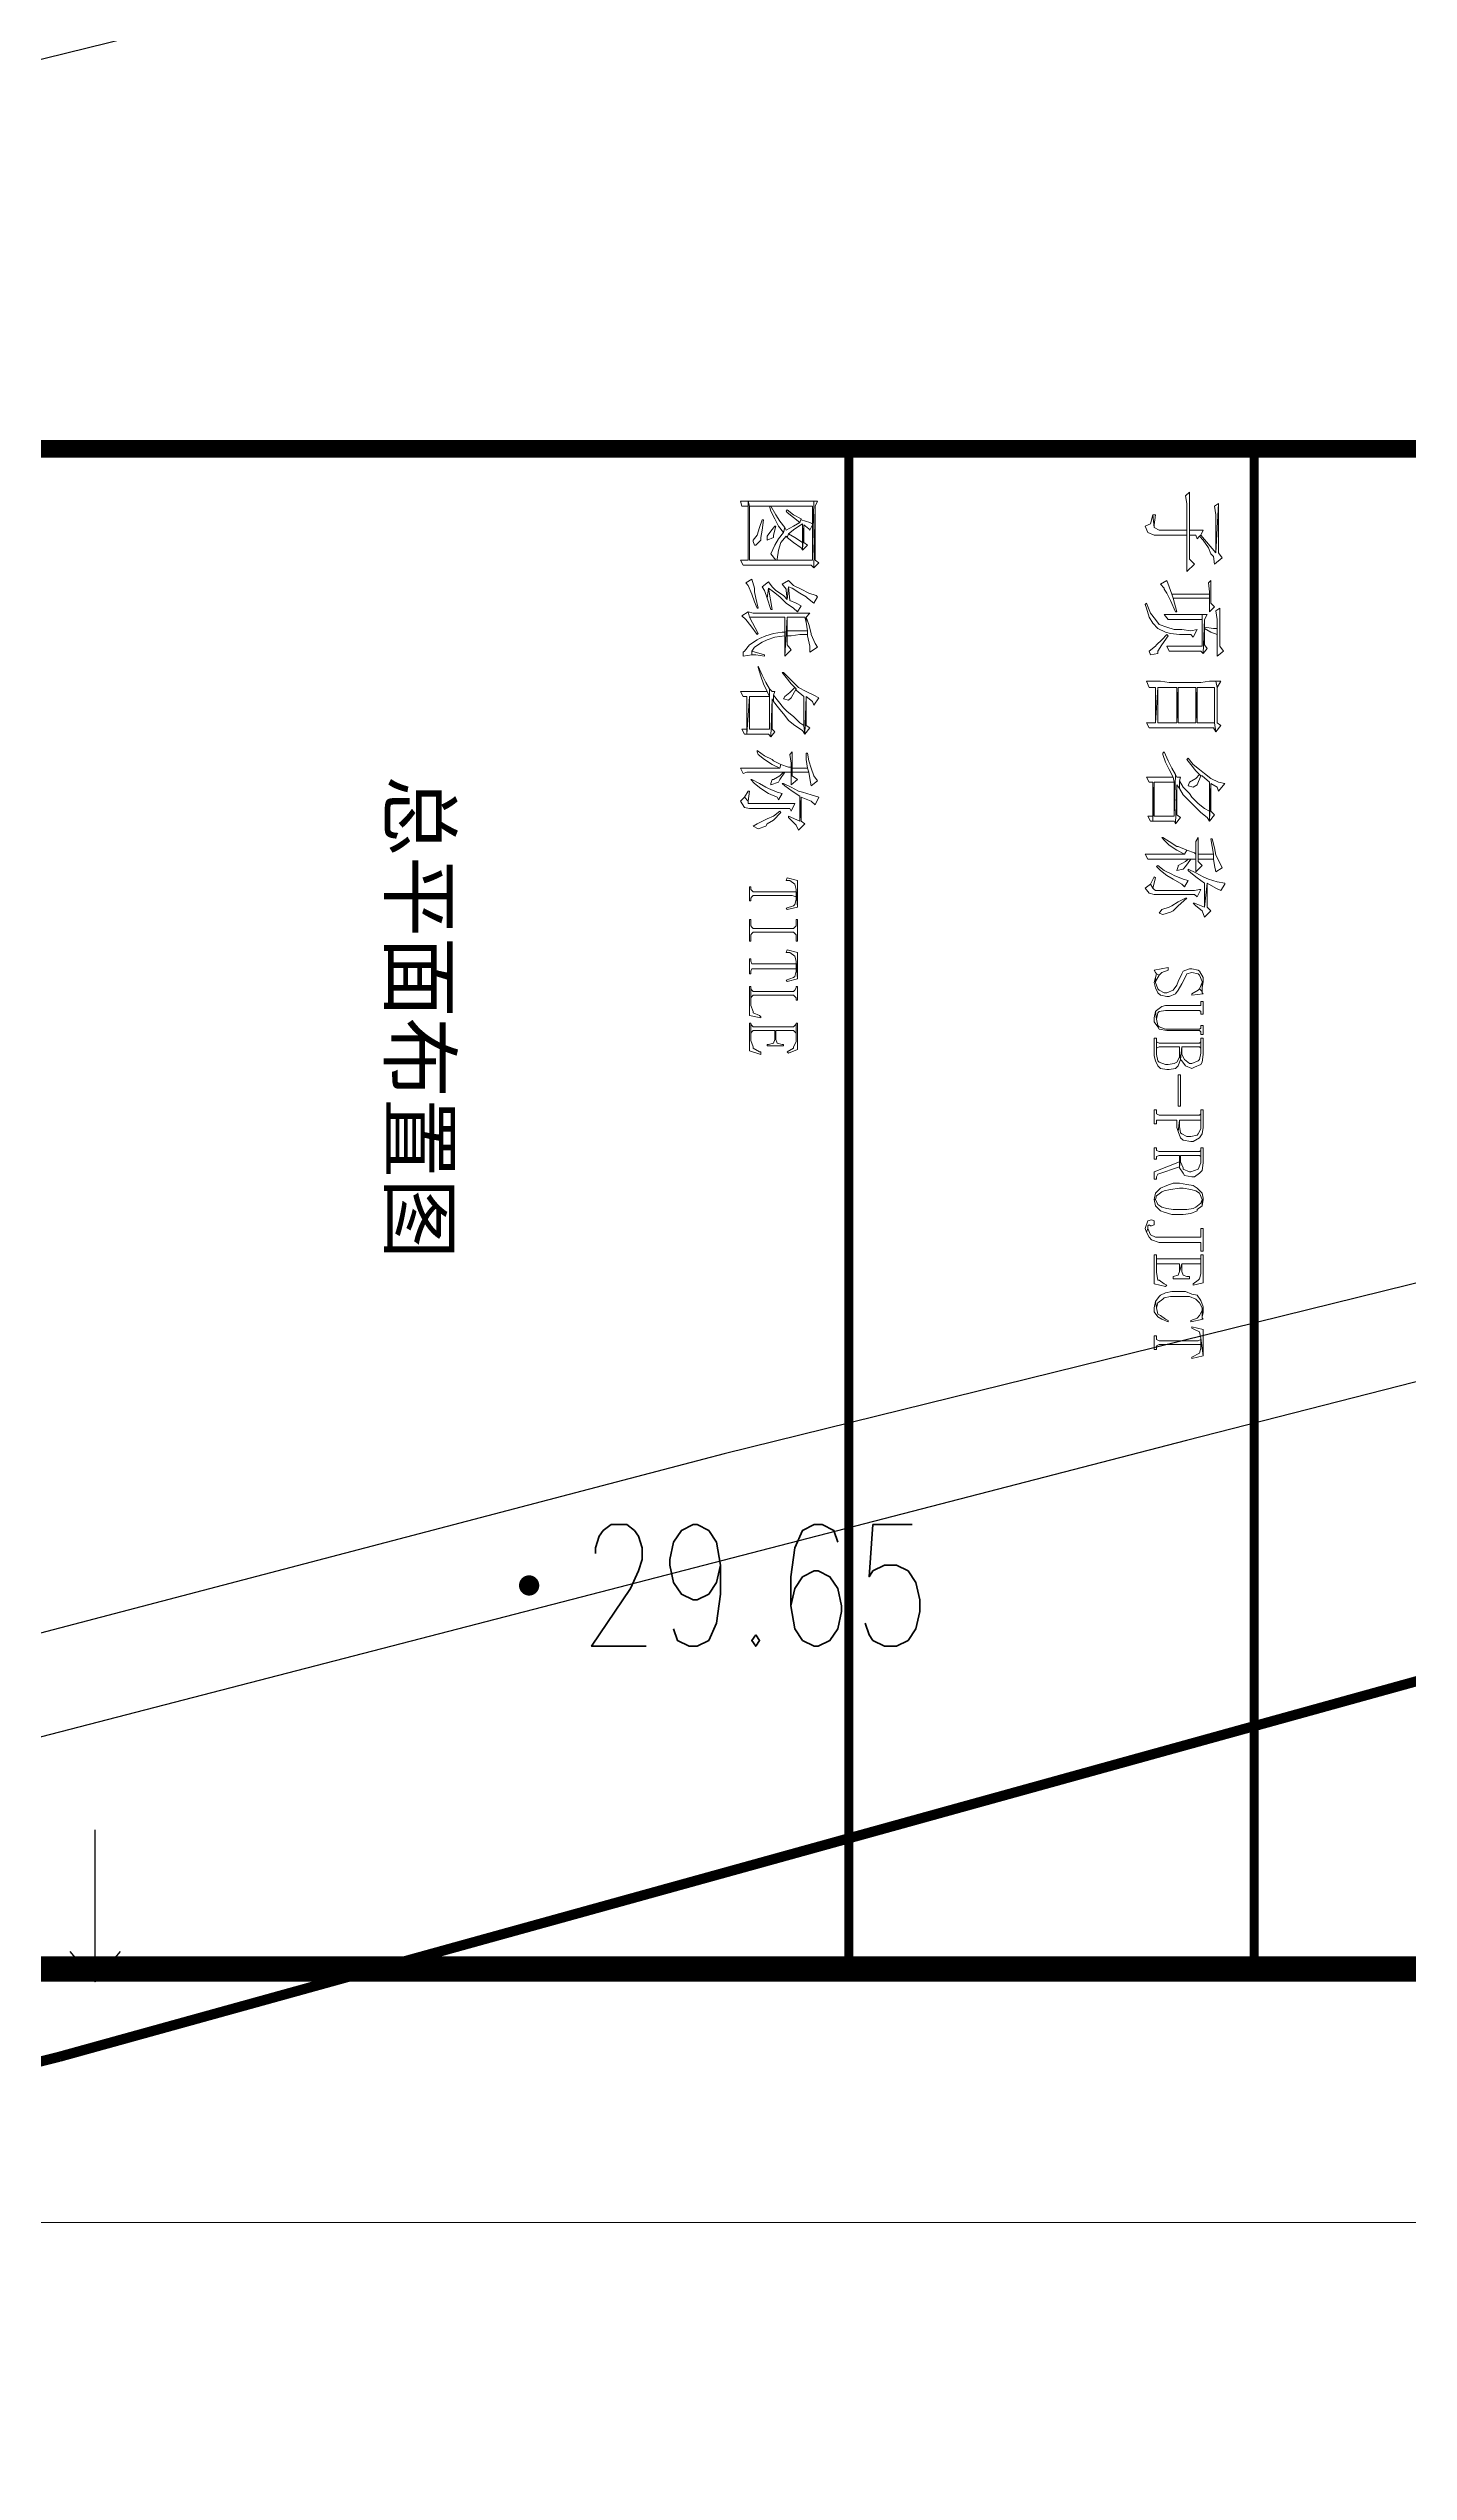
# Model space of a CAD drawing. Header units: millimetres. Extents: x -53295381 to 181933601, y -165 to 204541444.
# Drawn here: x 51464011 to 51490853, y 20953847 to 21001664 of the extents above; entities that cross this region are included whole.
import ezdxf

# ---------------------------------------------------------------- set-up
doc = ezdxf.new("R2010")
doc.units = ezdxf.units.MM
doc.header["$LTSCALE"] = 1000
for name, color, linetype in [('PP-COM', 7, 'Continuous'), ('图框', 144, 'Continuous'), ('地形', 253, 'Continuous'), ('标注', 3, 'Continuous')]:
    doc.layers.add(name, color=color, linetype=linetype)
doc.layers.add('PUB_TITLE', color=7, linetype='Continuous', lineweight=20)
doc.styles.add('C', font='c.shx', dxfattribs={"width": 0.75, "height": 3, "bigfont": 'hzk.shx'})
doc.styles.add('HZ', font='rs.shx', dxfattribs={"width": 0.8, "bigfont": 'hztxt.shx'})
doc.styles.add('图框宋体', font='')
doc.styles.add('宋体', font='')
doc.styles.get('图框宋体').set_extended_font_data('SimSun')
doc.styles.get('宋体').set_extended_font_data('宋体')
doc.linetypes.add('10421', pattern='A,2,[150,AAA.SHX,S=1,R=0,X=0,Y=1],1e-11', length=2)
doc.dimstyles.new('1', dxfattribs={"dimtxt": 1.5, "dimasz": 2, "dimexe": 1, "dimexo": 0.2, "dimgap": 0.5, "dimtad": 1, "dimdec": 1, "dimzin": 0, "dimdsep": 46, "dimtxsty": '宋体', "dimcen": 0.2, "dimclrd": 3, "dimclre": 3, "dimclrt": 3, "dimadec": 0, "dimazin": 0, "dimtfac": 1, "dimtdec": 1, "dimtofl": 0, "dimtmove": 2, "dimatfit": 3, "dimfxl": 0, "dimtolj": 1, "dimtzin": 0, "dimarcsym": 0})

# ---------------------------------------------------------------- blocks, each defined once
blk = doc.blocks.new('gc200')
at = {"const_width": 0.2}
blk.add_lwpolyline([(-0.1, 0, 1), (0.1, 0, 1)], format="xyb", close=True, dxfattribs=at)
blk = doc.blocks.new('gc120')
for p, q in [((0, 0), (0, 3)), ((-0.5, 0.6), (0, 0)), ((0, 0), (0.5, 0.6))]:
    blk.add_line(p, q)
blk = doc.blocks.new('*D53')
at = {"color": 3, "lineweight": -2}
for start, end in [(39.4482, 48.8965), (341.1035, 350.5518)]:
    blk.add_arc((1344.22, 1910.56), 17, start, end, dxfattribs=at)
at = {"color": 3}
for points in [[(1357.73, 1921.63), (1356.96, 1921.1), (1358.94, 1919.06)], [(1360.52, 1907.81), (1361.45, 1907.74), (1361.22, 1910.56)]]:
    blk.add_solid(points, dxfattribs=at)
at = {"layer": 'Defpoints', "color": 0}
for p in [(1395.66, 1940.26), (1360.96, 1913.52), (1344.22, 1910.56), (1344.22, 1910.56), (1403.61, 1910.56)]:
    blk.add_point(p, dxfattribs=at)
at = {"color": 3, "insert": (1362.57, 1915.48), "char_height": 3, "attachment_point": 5, "rotation": 285, "style": 'HZ'}
blk.add_mtext('\\A1;α/3', dxfattribs=at)
blk = doc.blocks.new('*D54')
at = {"color": 3, "lineweight": -2}
blk.add_arc((1344.22, 1910.56), 28.56, 5.6194, 84.3806, dxfattribs=at)
at = {"color": 3}
for points in [[(1346.99, 1938.52), (1347.04, 1939.45), (1344.22, 1939.12)], [(1373.11, 1913.38), (1372.18, 1913.34), (1372.78, 1910.56)]]:
    blk.add_solid(points, dxfattribs=at)
at = {"layer": 'Defpoints', "color": 0}
for p in [(1344.22, 1969.96), (1368.95, 1924.84), (1344.22, 1910.56), (1344.22, 1910.56), (1403.61, 1910.56)]:
    blk.add_point(p, dxfattribs=at)
at = {"color": 3, "insert": (1365.83, 1932.17), "char_height": 3, "attachment_point": 5, "rotation": 315, "style": 'HZ'}
blk.add_mtext('\\A1;α', dxfattribs=at)
blk = doc.blocks.new('*D55')
at = {"color": 3, "lineweight": -2}
for start, end in [(69.4333, 78.8666), (11.1334, 20.5667)]:
    blk.add_arc((1344.22, 1910.56), 17.03, start, end, dxfattribs=at)
at = {"color": 3}
for points in [[(1350.4, 1926.93), (1350, 1926.08), (1352.73, 1925.31)], [(1359.74, 1916.35), (1360.58, 1916.74), (1358.96, 1919.08)]]:
    blk.add_solid(points, dxfattribs=at)
at = {"layer": 'Defpoints', "color": 0}
for p in [(1373.92, 1962), (1395.66, 1940.26), (1355.16, 1923.61), (1344.22, 1910.56), (1344.22, 1910.56)]:
    blk.add_point(p, dxfattribs=at)
at = {"color": 3, "insert": (1358.07, 1924.06), "char_height": 3, "attachment_point": 5, "rotation": 314.2422, "style": 'HZ'}
blk.add_mtext('\\A1;α/3', dxfattribs=at)
blk = doc.blocks.new('*D27')
at = {"color": 3, "lineweight": -2}
for start, end in [(99.4333, 108.8666), (41.1334, 50.5667)]:
    blk.add_arc((1344.22, 1910.56), 17.03, start, end, dxfattribs=at)
at = {"color": 3}
for points in [[(1341.39, 1927.83), (1341.47, 1926.89), (1344.22, 1927.59)], [(1354.77, 1923.33), (1355.3, 1924.1), (1352.73, 1925.31)]]:
    blk.add_solid(points, dxfattribs=at)
at = {"layer": 'Defpoints', "color": 0}
for p in [(1344.22, 1969.96), (1373.92, 1962), (1350.04, 1926.56), (1344.22, 1910.56), (1344.22, 1910.56)]:
    blk.add_point(p, dxfattribs=at)
at = {"color": 3, "insert": (1349.14, 1928.94), "char_height": 3, "attachment_point": 5, "rotation": 345, "style": 'HZ'}
blk.add_mtext('\\A1;α/3', dxfattribs=at)
blk = doc.blocks.new('*D35')
at = {"layer": 'Defpoints', "color": 0}
for p in [(1319.58, 1812.57), (1317.44, 1800.4), (1286.68, 1796.73), (1303.74, 1796.73), (1303.74, 1796.73)]:
    blk.add_point(p, dxfattribs=at)
at = {"layer": '标注', "color": 3, "lineweight": -2}
blk.add_line((1305.74, 1796.73), (1319.92, 1796.73), dxfattribs=at)
for start, end in [(56.3312, 67.6624), (337.3376, 348.6688)]:
    blk.add_arc((1303.74, 1796.73), 14.18, start, end, dxfattribs=at)
at = {"layer": '标注', "color": 3}
for points in [[(1311.9, 1808.89), (1311.3, 1808.17), (1313.77, 1806.76)], [(1317.18, 1793.99), (1318.11, 1793.9), (1317.92, 1796.73)]]:
    blk.add_solid(points, dxfattribs=at)
at = {"layer": '标注', "color": 3, "insert": (1318.69, 1802.92), "char_height": 3, "attachment_point": 5, "rotation": 292.5, "style": 'C'}
blk.add_mtext('\\A1;45°', dxfattribs=at)
blk = doc.blocks.new('2015AACI_TQ_A2')
at = {"layer": 'PUB_TITLE'}
for points, const_width in [([(-6000, 40000), (-6000, 0)], 70), ([(-6000, 16800), (0, 16800)], 35), ([(-6000, 15200), (0, 15200)], 35)]:
    blk.add_lwpolyline(points, dxfattribs=dict(at, const_width=const_width))
blk.add_lwpolyline([(-6000, 0), (0, 0), (0, 40000), (-6000, 40000)], close=True, dxfattribs=at)
at = {"layer": 'PUB_TITLE', "lineweight": 0}
for points in [[(-5570.1, 16673.6), (-5590, 16658.7), (-5784.1, 16658.7), (-5590, 16648.7), (-5659.7, 16589), (-5654.7, 16584), (-5639.8, 16599), (-5609.9, 16618.9), (-5585, 16628.8), (-5575.1, 16638.8), (-5545.2, 16643.7)], [(-5784.1, 16658.7), (-5774.1, 16643.7), (-5739.3, 16648.7), (-5590, 16648.7)], [(-5376, 16643.7), (-5391, 16628.8), (-5480.5, 16628.8), (-5470.6, 16618.9), (-5435.8, 16623.8), (-5425.8, 16623.8), (-5410.9, 16623.8), (-5356.1, 16623.8)], [(-5201.9, 16678.6), (-5221.8, 16663.6), (-5371.1, 16663.6), (-5361.1, 16648.7), (-5326.3, 16653.7), (-5291.4, 16653.7), (-5266.6, 16653.7), (-5182, 16653.7)], [(-5266.6, 16653.7), (-5291.4, 16653.7), (-5291.4, 16638.8), (-5296.4, 16603.9), (-5291.4, 16603.9), (-5276.5, 16628.8)], [(-5082.4, 16668.6), (-5082.4, 16648.7), (-5057.6, 16653.7)], [(-4908.3, 16668.6), (-4918.2, 16653.7), (-5057.6, 16653.7), (-5082.4, 16648.7), (-5082.4, 16623.8), (-5077.5, 16589), (-5077.5, 16554.2), (-5077.5, 16514.4), (-5077.5, 16504.4), (-5077.5, 16464.6), (-5082.4, 16429.8), (-5082.4, 16399.9), (-5082.4, 16375), (-5057.6, 16385), (-5057.6, 16409.9), (-4918.2, 16409.9), (-5057.6, 16419.8), (-5057.6, 16494.5), (-4918.2, 16494.5), (-5057.6, 16499.4), (-5057.6, 16569.1), (-4918.2, 16569.1), (-5057.6, 16574.1), (-5057.6, 16643.7), (-4918.2, 16643.7), (-4883.4, 16648.7)], [(-4883.4, 16648.7), (-4918.2, 16643.7), (-4918.2, 16574.1), (-5057.6, 16574.1), (-4918.2, 16569.1), (-4918.2, 16499.4), (-5057.6, 16499.4), (-4918.2, 16494.5), (-4918.2, 16419.8), (-5057.6, 16419.8), (-4918.2, 16409.9), (-4918.2, 16375), (-4898.3, 16385), (-4898.3, 16404.9), (-4898.3, 16439.7), (-4898.3, 16638.8)], [(-4679.4, 16683.6), (-4684.4, 16658.7), (-4699.3, 16628.8), (-4719.2, 16603.9), (-4734.1, 16584), (-4754, 16559.1), (-4778.9, 16539.2), (-4773.9, 16534.3), (-4754, 16549.2), (-4729.1, 16569.1), (-4714.2, 16584), (-4709.2, 16589), (-4709.2, 16594), (-4684.4, 16623.8), (-4569.9, 16623.8), (-4530.1, 16623.8), (-4679.4, 16628.8), (-4664.5, 16653.7), (-4649.5, 16658.7)], [(-4555, 16643.7), (-4569.9, 16628.8), (-4679.4, 16628.8), (-4530.1, 16623.8)], [(-4346, 16673.6), (-4365.9, 16663.6), (-4395.7, 16648.7), (-4425.6, 16643.7), (-4460.4, 16633.8), (-4460.4, 16628.8), (-4430.6, 16633.8), (-4400.7, 16638.8), (-4380.8, 16638.8), (-4355.9, 16643.7), (-4331.1, 16648.7)], [(-4281.3, 16683.6), (-4286.3, 16683.6), (-4291.2, 16653.7), (-4301.2, 16618.9), (-4311.1, 16599), (-4326.1, 16569.1), (-4341, 16539.2), (-4336, 16539.2), (-4326.1, 16549.2), (-4306.2, 16574.1), (-4286.3, 16603.9), (-4191.7, 16603.9), (-4286.3, 16613.9), (-4266.4, 16648.7), (-4256.4, 16668.6)], [(-5545.2, 16564.1), (-5565.1, 16544.2), (-5659.7, 16544.2), (-5679.6, 16544.2), (-5828.9, 16544.2), (-5813.9, 16529.3), (-5784.1, 16534.3), (-5679.6, 16534.3), (-5659.7, 16534.3), (-5515.4, 16534.3)], [(-5679.6, 16599), (-5679.6, 16574.1), (-5679.6, 16544.2), (-5659.7, 16544.2), (-5659.7, 16569.1), (-5644.8, 16574.1), (-5654.7, 16584), (-5659.7, 16589)], [(-5410.9, 16623.8), (-5425.8, 16623.8), (-5425.8, 16474.6), (-5410.9, 16479.5)], [(-5286.5, 16574.1), (-5281.5, 16549.2), (-5286.5, 16514.4), (-5286.5, 16484.5), (-5296.4, 16454.6), (-5306.4, 16424.8), (-5326.3, 16409.9), (-5351.2, 16390), (-5391, 16375), (-5386, 16370.1), (-5371.1, 16375), (-5336.2, 16385), (-5311.4, 16399.9), (-5291.4, 16419.8), (-5276.5, 16449.7), (-5276.5, 16449.7), (-5271.5, 16469.6), (-5266.6, 16504.4), (-5266.6, 16549.2), (-5256.6, 16559.1)], [(-5346.2, 16613.9), (-5346.2, 16594), (-5221.8, 16594), (-5221.8, 16454.6), (-5201.9, 16464.6), (-5201.9, 16474.6), (-5201.9, 16509.4), (-5201.9, 16589), (-5191.9, 16599), (-5326.3, 16603.9)], [(-5346.2, 16594), (-5346.2, 16564.1), (-5346.2, 16529.3), (-5346.2, 16509.4), (-5346.2, 16479.5), (-5346.2, 16444.7), (-5326.3, 16459.6), (-5326.3, 16594), (-5221.8, 16594)], [(-5211.8, 16613.9), (-5226.8, 16603.9), (-5291.4, 16603.9), (-5296.4, 16603.9), (-5326.3, 16603.9), (-5191.9, 16599)], [(-4709.2, 16589), (-4714.2, 16584), (-4699.3, 16569.1), (-4684.4, 16544.2), (-4669.4, 16539.2), (-4664.5, 16559.1), (-4674.4, 16574.1)], [(-4530.1, 16623.8), (-4569.9, 16623.8), (-4579.9, 16603.9), (-4599.8, 16579.1), (-4624.6, 16554.2), (-4639.6, 16544.2), (-4664.5, 16519.3), (-4689.3, 16504.4), (-4659.5, 16504.4), (-4634.6, 16519.3), (-4609.7, 16544.2), (-4589.8, 16564.1), (-4564.9, 16589), (-4545, 16613.9)], [(-4355.9, 16594), (-4370.9, 16579.1), (-4380.8, 16579.1), (-4400.7, 16579.1), (-4465.4, 16579.1), (-4450.5, 16569.1), (-4420.6, 16569.1), (-4400.7, 16569.1), (-4380.8, 16569.1), (-4331.1, 16569.1)], [(-4380.8, 16569.1), (-4400.7, 16569.1), (-4405.7, 16564.1), (-4415.6, 16534.3), (-4400.7, 16524.3), (-4400.7, 16494.5), (-4400.7, 16454.6), (-4400.7, 16419.8), (-4400.7, 16394.9), (-4400.7, 16370.1), (-4380.8, 16380), (-4380.8, 16394.9), (-4380.8, 16419.8), (-4380.8, 16454.6), (-4380.8, 16494.5), (-4380.8, 16539.2), (-4380.8, 16549.2)], [(-4380.8, 16638.8), (-4400.7, 16638.8), (-4400.7, 16579.1), (-4380.8, 16579.1)], [(-4380.8, 16549.2), (-4380.8, 16539.2), (-4370.9, 16529.3), (-4355.9, 16499.4), (-4351, 16499.4), (-4336, 16494.5), (-4336, 16494.5), (-4341, 16519.3), (-4351, 16529.3)], [(-4176.8, 16628.8), (-4191.7, 16613.9), (-4286.3, 16613.9), (-4191.7, 16603.9), (-4206.6, 16564.1), (-4206.6, 16559.1), (-4196.7, 16569.1), (-4176.8, 16594), (-4151.9, 16603.9)], [(-4261.4, 16589), (-4261.4, 16584), (-4256.4, 16564.1), (-4256.4, 16539.2), (-4256.4, 16504.4), (-4256.4, 16464.6), (-4256.4, 16409.9), (-4261.4, 16404.9), (-4266.4, 16399.9), (-4281.3, 16390), (-4266.4, 16370.1), (-4246.5, 16385), (-4241.5, 16404.9), (-4241.5, 16564.1), (-4231.5, 16574.1)], [(-3898.1, 16599), (-3913.1, 16599), (-3937.9, 16584), (-3942.9, 16579.1), (-3947.9, 16554.2), (-3947.9, 16544.2), (-3937.9, 16519.3), (-3928, 16514.4), (-3898.1, 16499.4), (-3883.2, 16494.5), (-3863.3, 16479.5), (-3853.3, 16454.6), (-3853.3, 16444.7), (-3863.3, 16424.8), (-3868.3, 16419.8), (-3893.1, 16409.9), (-3913.1, 16409.9), (-3893.1, 16404.9), (-3873.2, 16409.9), (-3853.3, 16419.8), (-3843.4, 16429.8), (-3838.4, 16454.6), (-3838.4, 16464.6), (-3848.4, 16489.5), (-3863.3, 16499.4), (-3888.2, 16514.4), (-3908.1, 16524.3), (-3928, 16534.3), (-3933, 16554.2), (-3928, 16579.1), (-3923, 16584), (-3898.1, 16594), (-3873.2, 16594)], [(-3873.2, 16594), (-3898.1, 16594), (-3893.1, 16594), (-3868.3, 16584), (-3858.3, 16594)], [(-3848.4, 16599), (-3853.3, 16594), (-3858.3, 16594), (-3868.3, 16584), (-3863.3, 16579.1), (-3848.4, 16554.2), (-3843.4, 16554.2)], [(-3768.7, 16599), (-3818.5, 16599), (-3818.5, 16589), (-3813.5, 16589), (-3803.6, 16589), (-3803.6, 16584), (-3803.6, 16449.7), (-3798.6, 16434.7), (-3783.7, 16414.8), (-3778.7, 16409.9), (-3748.8, 16414.8), (-3773.7, 16419.8), (-3778.7, 16424.8), (-3783.7, 16449.7), (-3783.7, 16584), (-3778.7, 16589), (-3773.7, 16589), (-3768.7, 16589)], [(-3689.1, 16599), (-3724, 16599), (-3724, 16589), (-3719, 16589), (-3714, 16589), (-3709, 16584), (-3709, 16454.6), (-3709, 16449.7), (-3719, 16424.8), (-3724, 16419.8), (-3748.8, 16414.8), (-3778.7, 16409.9), (-3753.8, 16404.9), (-3738.9, 16404.9), (-3719, 16419.8), (-3709, 16424.8), (-3704.1, 16454.6), (-3704.1, 16584), (-3699.1, 16589), (-3694.1, 16589), (-3689.1, 16589)], [(-3609.5, 16599), (-3674.2, 16599), (-3674.2, 16589), (-3669.2, 16589), (-3614.5, 16589), (-3614.5, 16589), (-3589.6, 16584), (-3584.6, 16579.1), (-3574.7, 16554.2), (-3574.7, 16544.2), (-3589.6, 16524.3), (-3609.5, 16514.4), (-3639.4, 16514.4), (-3589.6, 16509.4), (-3584.6, 16514.4), (-3564.7, 16529.3), (-3554.8, 16554.2), (-3559.7, 16564.1), (-3569.7, 16589), (-3579.7, 16594)], [(-3669.2, 16589), (-3659.3, 16589), (-3654.3, 16584), (-3654.3, 16424.8), (-3659.3, 16414.8), (-3664.2, 16414.8), (-3629.4, 16414.8), (-3634.4, 16414.8), (-3639.4, 16424.8), (-3639.4, 16504.4), (-3614.5, 16504.4), (-3589.6, 16509.4), (-3639.4, 16514.4), (-3639.4, 16584), (-3634.4, 16589), (-3629.4, 16589), (-3614.5, 16589)], [(-3320.9, 16599), (-3390.6, 16599), (-3390.6, 16589), (-3380.6, 16589), (-3325.9, 16589), (-3315.9, 16589), (-3296, 16579.1), (-3291, 16574.1), (-3286.1, 16549.2), (-3286.1, 16534.3), (-3296, 16514.4), (-3301, 16509.4), (-3325.9, 16504.4), (-3350.7, 16504.4), (-3306, 16499.4), (-3281.1, 16509.4), (-3271.1, 16519.3), (-3266.2, 16549.2), (-3266.2, 16559.1), (-3281.1, 16584), (-3296, 16594)], [(-3380.6, 16589), (-3375.6, 16589), (-3370.7, 16584), (-3370.7, 16424.8), (-3375.6, 16414.8), (-3380.6, 16414.8), (-3390.6, 16414.8), (-3390.6, 16404.9), (-3335.8, 16404.9), (-3335.8, 16414.8), (-3340.8, 16414.8), (-3350.7, 16414.8), (-3350.7, 16424.8), (-3350.7, 16494.5), (-3320.9, 16494.5), (-3306, 16499.4), (-3350.7, 16504.4), (-3350.7, 16584), (-3350.7, 16589), (-3340.8, 16589), (-3325.9, 16589)], [(-3181.6, 16599), (-3241.3, 16599), (-3241.3, 16589), (-3236.3, 16589), (-3186.5, 16589), (-3181.6, 16589), (-3156.7, 16579.1), (-3156.7, 16579.1), (-3146.7, 16549.2), (-3146.7, 16544.2), (-3156.7, 16519.3), (-3161.7, 16519.3), (-3186.5, 16509.4), (-3211.4, 16509.4), (-3161.7, 16504.4), (-3141.8, 16519.3), (-3131.8, 16524.3), (-3126.8, 16554.2), (-3126.8, 16564.1), (-3141.8, 16584), (-3151.7, 16594)], [(-3236.3, 16589), (-3231.3, 16589), (-3226.3, 16584), (-3226.3, 16424.8), (-3231.3, 16414.8), (-3236.3, 16414.8), (-3241.3, 16414.8), (-3241.3, 16404.9), (-3196.5, 16404.9), (-3196.5, 16414.8), (-3201.5, 16414.8), (-3206.4, 16414.8), (-3211.4, 16424.8), (-3211.4, 16504.4), (-3186.5, 16504.4), (-3166.6, 16504.4), (-3161.7, 16504.4), (-3211.4, 16509.4), (-3211.4, 16584), (-3206.4, 16589), (-3201.5, 16589), (-3186.5, 16589)], [(-3037.3, 16599), (-3042.2, 16599), (-3062.1, 16594), (-3082, 16574.1), (-3092, 16559.1), (-3097, 16534.3), (-3101.9, 16504.4), (-3101.9, 16479.5), (-3092, 16454.6), (-3082, 16429.8), (-3062.1, 16409.9), (-3037.3, 16404.9), (-3037.3, 16404.9), (-3037.3, 16409.9), (-3052.2, 16414.8), (-3067.1, 16434.7), (-3072.1, 16444.7), (-3077.1, 16469.6), (-3082, 16504.4), (-3082, 16519.3), (-3077.1, 16549.2), (-3072.1, 16569.1), (-3062.1, 16584), (-3037.3, 16594), (-3012.4, 16594)], [(-3012.4, 16594), (-3037.3, 16594), (-3022.3, 16589), (-3007.4, 16569.1), (-3002.4, 16559.1), (-2997.4, 16534.3), (-2997.4, 16504.4), (-2997.4, 16479.5), (-3002.4, 16454.6), (-3007.4, 16434.7), (-3017.3, 16419.8), (-3037.3, 16409.9), (-3037.3, 16404.9), (-3012.4, 16409.9), (-2992.5, 16429.8), (-2987.5, 16444.7), (-2977.5, 16474.6), (-2977.5, 16504.4), (-2977.5, 16519.3), (-2982.5, 16549.2), (-2992.5, 16574.1), (-2997.4, 16574.1)], [(-2833.2, 16599), (-2922.8, 16599), (-2922.8, 16589), (-2897.9, 16589), (-2888, 16589), (-2888, 16584), (-2888, 16424.8), (-2888, 16409.9), (-2897.9, 16390), (-2922.8, 16380), (-2907.9, 16375), (-2888, 16385), (-2878, 16394.9), (-2868.1, 16424.8), (-2868.1, 16584), (-2868.1, 16589), (-2858.1, 16589), (-2833.2, 16589)], [(-2708.8, 16599), (-2818.3, 16599), (-2818.3, 16589), (-2813.3, 16589), (-2743.7, 16589), (-2723.8, 16584), (-2718.8, 16579.1), (-2703.8, 16559.1), (-2698.9, 16559.1)], [(-2813.3, 16589), (-2803.4, 16589), (-2803.4, 16584), (-2803.4, 16424.8), (-2803.4, 16414.8), (-2813.3, 16414.8), (-2773.5, 16414.8), (-2783.5, 16414.8), (-2783.5, 16424.8), (-2783.5, 16504.4), (-2753.6, 16504.4), (-2783.5, 16514.4), (-2783.5, 16584), (-2783.5, 16589), (-2773.5, 16589), (-2743.7, 16589)], [(-2604.3, 16599), (-2614.3, 16599), (-2639.2, 16589), (-2659.1, 16574.1), (-2664, 16554.2), (-2674, 16529.3), (-2674, 16499.4), (-2674, 16474.6), (-2669, 16449.7), (-2659.1, 16429.8), (-2654.1, 16424.8), (-2634.2, 16409.9), (-2609.3, 16414.8), (-2629.2, 16419.8), (-2644.1, 16439.7), (-2649.1, 16444.7), (-2654.1, 16469.6), (-2654.1, 16504.4), (-2654.1, 16514.4), (-2654.1, 16544.2), (-2644.1, 16569.1), (-2629.2, 16584), (-2609.3, 16594), (-2574.5, 16594), (-2589.4, 16599)], [(-2564.5, 16599), (-2569.5, 16594), (-2574.5, 16594), (-2609.3, 16594), (-2599.4, 16594), (-2579.4, 16584), (-2569.5, 16574.1), (-2559.5, 16549.2), (-2554.6, 16549.2)], [(-2420.2, 16599), (-2524.7, 16599), (-2534.7, 16554.2), (-2529.7, 16554.2), (-2524.7, 16564.1), (-2514.8, 16584), (-2489.9, 16589)], [(-2489.9, 16589), (-2484.9, 16589), (-2479.9, 16579.1), (-2479.9, 16424.8), (-2484.9, 16414.8), (-2489.9, 16414.8), (-2499.8, 16414.8), (-2499.8, 16404.9), (-2445.1, 16404.9), (-2445.1, 16414.8), (-2455, 16414.8), (-2460, 16414.8), (-2465, 16424.8), (-2465, 16579.1), (-2465, 16589), (-2450.1, 16589)], [(-2420.2, 16599), (-2489.9, 16589), (-2450.1, 16589), (-2430.2, 16584), (-2430.2, 16584), (-2415.2, 16554.2), (-2410.3, 16554.2)], [(-5659.7, 16534.3), (-5679.6, 16534.3), (-5679.6, 16424.8), (-5689.5, 16404.9), (-5739.3, 16399.9), (-5704.5, 16390), (-5694.5, 16370.1), (-5669.6, 16380), (-5659.7, 16404.9)], [(-5356.1, 16494.5), (-5410.9, 16479.5), (-5425.8, 16474.6), (-5455.7, 16464.6), (-5480.5, 16454.6), (-5465.6, 16429.8), (-5450.7, 16444.7), (-5445.7, 16444.7), (-5430.8, 16454.6), (-5400.9, 16469.6), (-5356.1, 16489.5)], [(-5261.6, 16459.6), (-5266.6, 16454.6), (-5246.7, 16434.7), (-5226.8, 16414.8), (-5221.8, 16409.9), (-5201.9, 16385), (-5186.9, 16390), (-5186.9, 16390), (-5191.9, 16419.8), (-5201.9, 16419.8), (-5226.8, 16434.7)], [(-4714.2, 16489.5), (-4739.1, 16474.6), (-4769, 16459.6), (-4803.8, 16444.7), (-4798.8, 16439.7), (-4793.8, 16439.7), (-4764, 16449.7), (-4734.1, 16464.6), (-4704.3, 16479.5), (-4684.4, 16484.5), (-4550, 16484.5)], [(-4704.3, 16509.4), (-4704.3, 16494.5), (-4714.2, 16489.5), (-4550, 16484.5), (-4550, 16404.9), (-4684.4, 16404.9), (-4530.1, 16399.9), (-4530.1, 16429.8), (-4530.1, 16484.5), (-4520.1, 16489.5), (-4674.4, 16494.5), (-4659.5, 16504.4), (-4689.3, 16504.4)], [(-4684.4, 16484.5), (-4704.3, 16479.5), (-4704.3, 16434.7), (-4704.3, 16414.8), (-4704.3, 16375), (-4684.4, 16385), (-4684.4, 16399.9), (-4550, 16399.9), (-4530.1, 16399.9), (-4684.4, 16404.9)], [(-4545, 16509.4), (-4555, 16494.5), (-4674.4, 16494.5), (-4520.1, 16489.5)], [(-4415.6, 16534.3), (-4430.6, 16499.4), (-4430.6, 16494.5), (-4450.5, 16464.6), (-4465.4, 16439.7), (-4465.4, 16434.7), (-4455.5, 16444.7), (-4435.5, 16464.6), (-4415.6, 16494.5), (-4400.7, 16524.3)], [(-4296.2, 16539.2), (-4301.2, 16519.3), (-4316.1, 16484.5), (-4321.1, 16474.6), (-4336, 16444.7), (-4355.9, 16419.8), (-4351, 16414.8), (-4336, 16429.8), (-4316.1, 16454.6), (-4301.2, 16479.5), (-4281.3, 16514.4), (-4271.3, 16524.3)], [(-4226.6, 16534.3), (-4226.6, 16529.3), (-4211.6, 16499.4), (-4196.7, 16474.6), (-4191.7, 16464.6), (-4181.8, 16434.7), (-4166.8, 16424.8), (-4161.9, 16439.7), (-4171.8, 16469.6), (-4176.8, 16479.5), (-4196.7, 16499.4)], [(-3942.9, 16459.6), (-3952.9, 16459.6), (-3942.9, 16404.9), (-3933, 16409.9), (-3928, 16414.8), (-3923, 16424.8), (-3933, 16434.7)], [(-3589.6, 16509.4), (-3614.5, 16504.4), (-3599.6, 16504.4), (-3579.7, 16494.5), (-3574.7, 16484.5), (-3569.7, 16459.6), (-3569.7, 16449.7), (-3579.7, 16424.8), (-3584.6, 16419.8), (-3609.5, 16414.8), (-3629.4, 16414.8), (-3664.2, 16414.8), (-3674.2, 16414.8), (-3674.2, 16404.9), (-3604.5, 16404.9), (-3584.6, 16409.9), (-3564.7, 16419.8), (-3554.8, 16429.8), (-3549.8, 16454.6), (-3549.8, 16464.6), (-3554.8, 16489.5), (-3564.7, 16499.4)], [(-3529.9, 16499.4), (-3529.9, 16509.4), (-3405.5, 16509.4), (-3405.5, 16499.4), (-3529.9, 16499.4)], [(-3166.6, 16504.4), (-3186.5, 16504.4), (-3146.7, 16404.9), (-3116.9, 16404.9), (-3116.9, 16414.8), (-3121.8, 16414.8), (-3126.8, 16414.8), (-3136.8, 16419.8)], [(-2698.9, 16454.6), (-2703.8, 16444.7), (-2718.8, 16424.8), (-2718.8, 16419.8), (-2748.6, 16414.8), (-2773.5, 16414.8), (-2813.3, 16414.8), (-2818.3, 16414.8), (-2818.3, 16404.9), (-2703.8, 16404.9), (-2693.9, 16449.7)], [(-2723.8, 16544.2), (-2733.7, 16544.2), (-2733.7, 16534.3), (-2738.7, 16519.3), (-2753.6, 16514.4), (-2783.5, 16514.4), (-2753.6, 16504.4), (-2738.7, 16499.4), (-2733.7, 16479.5), (-2733.7, 16479.5), (-2723.8, 16479.5)], [(-2559.5, 16459.6), (-2564.5, 16449.7), (-2579.4, 16429.8), (-2584.4, 16419.8), (-2609.3, 16414.8), (-2634.2, 16409.9), (-2609.3, 16404.9), (-2594.4, 16404.9), (-2574.5, 16419.8), (-2564.5, 16434.7), (-2554.6, 16459.6)], [(-5739.3, 16409.9), (-5739.3, 16399.9), (-5689.5, 16404.9), (-5699.5, 16404.9)], [(-4530.1, 16399.9), (-4550, 16399.9), (-4550, 16380), (-4530.1, 16390)], [(-4306.2, 16409.9), (-4311.1, 16404.9), (-4281.3, 16390), (-4266.4, 16399.9)], [(-3923, 16424.8), (-3928, 16414.8), (-3913.1, 16409.9), (-3893.1, 16409.9), (-3898.1, 16409.9)], [(-2947.7, 16404.9), (-2952.7, 16404.9), (-2957.6, 16394.9), (-2952.7, 16380), (-2922.8, 16370.1), (-2907.9, 16375), (-2922.8, 16380), (-2932.8, 16380), (-2937.7, 16385), (-2932.8, 16390), (-2932.8, 16394.9), (-2937.7, 16404.9)], [(-5794, 15076.3), (-5794, 15061.3), (-5560.2, 15056.3), (-5560.2, 14807.5), (-5774.1, 14807.5), (-5794, 14802.6), (-5560.2, 14802.6), (-5560.2, 14772.7), (-5540.3, 14782.7), (-5540.3, 14797.6), (-5540.3, 14832.4), (-5540.3, 15051.4), (-5530.3, 15061.3), (-5774.1, 15066.3)], [(-5794, 15061.3), (-5794, 15026.5), (-5794, 14827.4), (-5794, 14802.6), (-5774.1, 14807.5), (-5774.1, 14887.2), (-5774.1, 14892.1), (-5774.1, 15056.3), (-5704.5, 15056.3), (-5699.5, 15056.3), (-5560.2, 15056.3)], [(-5550.2, 15081.2), (-5560.2, 15066.3), (-5774.1, 15066.3), (-5530.3, 15061.3)], [(-5699.5, 15056.3), (-5704.5, 15056.3), (-5709.4, 15046.4), (-5719.4, 15011.6), (-5724.4, 15011.6), (-5709.4, 15006.6), (-5694.5, 14981.7), (-5679.6, 14951.9), (-5689.5, 14946.9), (-5669.6, 14941.9), (-5644.8, 14922), (-5619.9, 14907.1), (-5585, 14892.1), (-5585, 14892.1), (-5560.2, 14912), (-5560.2, 14917), (-5565.1, 14917), (-5600, 14922), (-5629.8, 14931.9), (-5654.7, 14951.9), (-5649.7, 14956.8), (-5664.7, 14961.8), (-5684.6, 14986.7), (-5704.5, 15016.5), (-5629.8, 15016.5), (-5600, 15016.5), (-5699.5, 15021.5), (-5684.6, 15041.4), (-5679.6, 15046.4)], [(-5619.9, 15036.4), (-5629.8, 15021.5), (-5699.5, 15021.5), (-5600, 15016.5)], [(-5600, 15016.5), (-5629.8, 15016.5), (-5649.7, 14986.7), (-5664.7, 14961.8), (-5649.7, 14956.8), (-5629.8, 14981.7), (-5609.9, 15011.6)], [(-5415.9, 15076.3), (-5420.8, 15071.3), (-5430.8, 15041.4), (-5445.7, 15011.6), (-5460.6, 14981.7), (-5480.5, 14961.8), (-5465.6, 14936.9), (-5445.7, 14951.9), (-5440.7, 14951.9), (-5405.9, 14956.8), (-5455.7, 14961.8), (-5450.7, 14976.7), (-5430.8, 15006.6), (-5415.9, 15031.5), (-5410.9, 15036.4), (-5391, 15061.3)], [(-5351.2, 15046.4), (-5351.2, 15046.4), (-5351.2, 15011.6), (-5351.2, 14822.5), (-5356.1, 14802.6), (-5336.2, 14807.5), (-5336.2, 14946.9), (-5276.5, 14946.9), (-5261.6, 14946.9), (-5182, 14946.9), (-5336.2, 14956.8), (-5336.2, 15026.5), (-5316.3, 15031.5), (-5336.2, 15031.5)], [(-5216.8, 15076.3), (-5231.7, 15066.3), (-5266.6, 15051.4), (-5271.5, 15051.4), (-5306.4, 15041.4), (-5336.2, 15031.5), (-5316.3, 15031.5), (-5281.5, 15036.4), (-5266.6, 15036.4), (-5261.6, 15036.4), (-5221.8, 15046.4), (-5196.9, 15046.4)], [(-5266.6, 15036.4), (-5281.5, 15036.4), (-5281.5, 15021.5), (-5281.5, 14991.7), (-5281.5, 14956.8), (-5261.6, 14956.8), (-5261.6, 14971.8), (-5266.6, 15006.6)], [(-5017.8, 15081.2), (-5027.7, 15061.3), (-5042.6, 15031.5), (-5057.6, 15001.6), (-5072.5, 14986.7), (-5097.4, 14961.8), (-5117.3, 14941.9), (-5117.3, 14936.9), (-5097.4, 14951.9), (-5072.5, 14971.8), (-5057.6, 14986.7), (-5052.6, 14991.7), (-5047.6, 14991.7), (-5022.7, 15021.5), (-4908.3, 15021.5), (-4873.5, 15026.5), (-5022.7, 15031.5), (-5002.8, 15056.3), (-4987.9, 15061.3)], [(-4873.5, 15026.5), (-4908.3, 15021.5), (-4918.2, 15006.6), (-4943.1, 14981.7), (-4963, 14956.8), (-4977.9, 14941.9), (-5002.8, 14922), (-5027.7, 14902.1), (-5002.8, 14902.1), (-4977.9, 14922), (-4948.1, 14946.9), (-4928.2, 14961.8), (-4908.3, 14986.7), (-4888.4, 15016.5)], [(-4898.3, 15046.4), (-4908.3, 15031.5), (-5022.7, 15031.5), (-4873.5, 15026.5)], [(-4689.3, 15076.3), (-4709.2, 15061.3), (-4739.1, 15051.4), (-4769, 15041.4), (-4798.8, 15036.4), (-4798.8, 15031.5), (-4773.9, 15031.5), (-4739.1, 15036.4), (-4724.2, 15041.4), (-4699.3, 15046.4), (-4669.4, 15051.4)], [(-4724.2, 15041.4), (-4739.1, 15036.4), (-4739.1, 14976.7), (-4724.2, 14976.7)], [(-4624.6, 15081.2), (-4624.6, 15081.2), (-4634.6, 15051.4), (-4644.5, 15016.5), (-4649.5, 15001.6), (-4664.5, 14971.8), (-4679.4, 14941.9), (-4679.4, 14936.9), (-4669.4, 14946.9), (-4649.5, 14976.7), (-4629.6, 15006.6), (-4530.1, 15006.6), (-4624.6, 15011.6), (-4609.7, 15051.4), (-4594.8, 15066.3)], [(-4520.1, 15026.5), (-4530.1, 15011.6), (-4624.6, 15011.6), (-4530.1, 15006.6), (-4550, 14961.8), (-4545, 14961.8), (-4535.1, 14971.8), (-4515.2, 14991.7), (-4495.3, 15001.6)], [(-5689.5, 14946.9), (-5714.4, 14927), (-5739.3, 14912), (-5774.1, 14892.1), (-5774.1, 14887.2), (-5754.2, 14892.1), (-5724.4, 14907.1), (-5694.5, 14922), (-5669.6, 14941.9)], [(-5724.4, 15011.6), (-5739.3, 14981.7), (-5759.2, 14956.8), (-5754.2, 14951.9), (-5749.3, 14956.8), (-5729.3, 14981.7), (-5709.4, 15006.6)], [(-5381, 15011.6), (-5391, 14991.7), (-5400.9, 14966.8), (-5455.7, 14961.8), (-5405.9, 14956.8), (-5420.8, 14941.9), (-5440.7, 14912), (-5455.7, 14897.1), (-5475.6, 14882.2), (-5455.7, 14857.3), (-5440.7, 14867.3), (-5410.9, 14877.2), (-5450.7, 14882.2), (-5435.8, 14902.1), (-5415.9, 14927), (-5391, 14951.9), (-5371.1, 14981.7), (-5356.1, 14996.6)], [(-5206.9, 14971.8), (-5226.8, 14956.8), (-5261.6, 14956.8), (-5281.5, 14956.8), (-5336.2, 14956.8), (-5182, 14946.9)], [(-5261.6, 14946.9), (-5276.5, 14946.9), (-5276.5, 14936.9), (-5271.5, 14902.1), (-5261.6, 14872.2), (-5251.6, 14847.4), (-5246.7, 14837.4), (-5226.8, 14807.5), (-5201.9, 14787.6), (-5196.9, 14782.7), (-5182, 14782.7), (-5186.9, 14817.5), (-5201.9, 14817.5), (-5216.8, 14827.4), (-5236.7, 14857.3), (-5246.7, 14877.2), (-5256.6, 14907.1)], [(-5052.6, 14991.7), (-5057.6, 14986.7), (-5037.7, 14966.8), (-5022.7, 14946.9), (-5012.8, 14941.9), (-5007.8, 14961.8), (-5017.8, 14971.8)], [(-4754, 14931.9), (-4769, 14902.1), (-4773.9, 14897.1), (-4788.9, 14867.3), (-4808.8, 14837.4), (-4803.8, 14837.4), (-4793.8, 14842.4), (-4773.9, 14867.3), (-4754, 14897.1), (-4739.1, 14927)], [(-4694.3, 14996.6), (-4709.2, 14976.7), (-4724.2, 14976.7), (-4739.1, 14976.7), (-4803.8, 14976.7), (-4793.8, 14966.8), (-4759, 14971.8), (-4744.1, 14971.8), (-4724.2, 14971.8), (-4674.4, 14971.8)], [(-4724.2, 14971.8), (-4744.1, 14971.8), (-4744.1, 14961.8), (-4754, 14931.9), (-4739.1, 14927), (-4739.1, 14897.1), (-4739.1, 14857.3), (-4739.1, 14822.5), (-4739.1, 14792.6), (-4739.1, 14772.7), (-4719.2, 14782.7), (-4724.2, 14797.6), (-4724.2, 14822.5), (-4724.2, 14852.3), (-4724.2, 14892.1), (-4724.2, 14941.9), (-4724.2, 14946.9)], [(-4724.2, 14946.9), (-4724.2, 14941.9), (-4709.2, 14927), (-4694.3, 14902.1), (-4694.3, 14897.1), (-4679.4, 14892.1), (-4674.4, 14892.1), (-4684.4, 14922), (-4694.3, 14927)], [(-4639.6, 14936.9), (-4644.5, 14917), (-4659.5, 14882.2), (-4664.5, 14872.2), (-4679.4, 14847.4), (-4694.3, 14817.5), (-4694.3, 14812.5), (-4679.4, 14827.4), (-4659.5, 14852.3), (-4639.6, 14882.2), (-4624.6, 14917), (-4614.7, 14922)], [(-4599.8, 14986.7), (-4599.8, 14986.7), (-4599.8, 14966.8), (-4599.8, 14941.9), (-4599.8, 14907.1), (-4599.8, 14862.3), (-4599.8, 14812.5), (-4599.8, 14802.6), (-4609.7, 14802.6), (-4624.6, 14787.6), (-4609.7, 14772.7), (-4584.8, 14787.6), (-4579.9, 14807.5), (-4579.9, 14966.8), (-4569.9, 14971.8)], [(-4564.9, 14931.9), (-4569.9, 14927), (-4550, 14902.1), (-4540, 14877.2), (-4535.1, 14867.3), (-4520.1, 14837.4), (-4510.2, 14822.5), (-4500.2, 14842.4), (-4510.2, 14872.2), (-4520.1, 14877.2), (-4535.1, 14902.1)], [(-4191.7, 14996.6), (-4296.2, 14996.6), (-4306.2, 14956.8), (-4296.2, 14951.9), (-4296.2, 14966.8), (-4281.3, 14986.7), (-4261.4, 14991.7)], [(-4261.4, 14991.7), (-4251.4, 14991.7), (-4251.4, 14981.7), (-4251.4, 14822.5), (-4256.4, 14817.5), (-4261.4, 14812.5), (-4271.3, 14812.5), (-4271.3, 14807.5), (-4216.6, 14807.5), (-4216.6, 14812.5), (-4226.6, 14812.5), (-4231.5, 14817.5), (-4236.5, 14822.5), (-4236.5, 14976.7), (-4231.5, 14991.7), (-4221.6, 14991.7)], [(-4191.7, 14996.6), (-4261.4, 14991.7), (-4221.6, 14991.7), (-4201.7, 14986.7), (-4196.7, 14981.7), (-4186.7, 14951.9), (-4181.8, 14956.8)], [(-4057.4, 14996.6), (-4142, 14996.6), (-4142, 14991.7), (-4117.1, 14991.7), (-4112.1, 14986.7), (-4107.1, 14981.7), (-4107.1, 14822.5), (-4112.1, 14817.5), (-4117.1, 14812.5), (-4142, 14812.5), (-4142, 14807.5), (-4057.4, 14807.5), (-4057.4, 14812.5), (-4082.2, 14812.5), (-4087.2, 14817.5), (-4092.2, 14822.5), (-4092.2, 14981.7), (-4087.2, 14986.7), (-4082.2, 14991.7), (-4057.4, 14991.7)], [(-3908.1, 14996.6), (-4012.6, 14996.6), (-4022.5, 14956.8), (-4012.6, 14951.9), (-4012.6, 14966.8), (-3997.6, 14986.7), (-3977.7, 14991.7)], [(-3977.7, 14991.7), (-3967.8, 14991.7), (-3967.8, 14981.7), (-3967.8, 14822.5), (-3967.8, 14817.5), (-3977.7, 14812.5), (-3987.7, 14812.5), (-3987.7, 14807.5), (-3928, 14807.5), (-3928, 14812.5), (-3937.9, 14812.5), (-3947.9, 14817.5), (-3947.9, 14822.5), (-3947.9, 14976.7), (-3947.9, 14991.7), (-3937.9, 14991.7)], [(-3908.1, 14996.6), (-3977.7, 14991.7), (-3937.9, 14991.7), (-3918, 14986.7), (-3913.1, 14981.7), (-3903.1, 14951.9), (-3898.1, 14956.8)], [(-3823.5, 14996.6), (-3878.2, 14996.6), (-3878.2, 14991.7), (-3873.2, 14991.7), (-3863.3, 14986.7), (-3858.3, 14981.7), (-3858.3, 14822.5), (-3863.3, 14817.5), (-3868.3, 14812.5), (-3833.4, 14812.5), (-3838.4, 14817.5), (-3843.4, 14822.5), (-3843.4, 14981.7), (-3838.4, 14986.7), (-3833.4, 14991.7), (-3823.5, 14991.7)], [(-3629.4, 14996.6), (-3733.9, 14996.6), (-3733.9, 14991.7), (-3728.9, 14991.7), (-3659.3, 14991.7), (-3639.4, 14981.7), (-3634.4, 14981.7), (-3619.5, 14956.8), (-3614.5, 14961.8)], [(-3728.9, 14991.7), (-3724, 14986.7), (-3719, 14981.7), (-3719, 14822.5), (-3724, 14817.5), (-3728.9, 14812.5), (-3694.1, 14812.5), (-3699.1, 14817.5), (-3704.1, 14822.5), (-3704.1, 14907.1), (-3669.2, 14907.1), (-3704.1, 14912), (-3704.1, 14981.7), (-3699.1, 14986.7), (-3694.1, 14991.7), (-3659.3, 14991.7)], [(-3644.3, 14941.9), (-3649.3, 14941.9), (-3649.3, 14936.9), (-3654.3, 14917), (-3669.2, 14912), (-3704.1, 14912), (-3669.2, 14907.1), (-3654.3, 14902.1), (-3649.3, 14882.2), (-3649.3, 14877.2), (-3644.3, 14877.2)], [(-5719.4, 14862.3), (-5719.4, 14857.3), (-5689.5, 14847.4), (-5659.7, 14837.4), (-5639.8, 14822.5), (-5634.8, 14822.5), (-5619.9, 14827.4), (-5619.9, 14832.4), (-5639.8, 14852.3), (-5649.7, 14852.3), (-5679.6, 14857.3)], [(-5694.5, 14912), (-5694.5, 14907.1), (-5674.6, 14892.1), (-5654.7, 14877.2), (-5639.8, 14877.2), (-5649.7, 14902.1), (-5659.7, 14902.1)], [(-5371.1, 14842.4), (-5371.1, 14842.4), (-5410.9, 14832.4), (-5435.8, 14827.4), (-5450.7, 14827.4), (-5485.5, 14817.5), (-5470.6, 14792.6), (-5460.6, 14802.6), (-5460.6, 14802.6), (-5425.8, 14817.5), (-5395.9, 14827.4), (-5371.1, 14837.4)], [(-5366.1, 14897.1), (-5450.7, 14882.2), (-5410.9, 14877.2), (-5366.1, 14892.1)], [(-5271.5, 14842.4), (-5336.2, 14807.5), (-5356.1, 14802.6), (-5341.2, 14777.7), (-5326.3, 14792.6), (-5301.4, 14812.5), (-5266.6, 14837.4)], [(-5186.9, 14867.3), (-5201.9, 14817.5), (-5186.9, 14817.5), (-5186.9, 14832.4), (-5182, 14867.3)], [(-5052.6, 14887.2), (-5077.5, 14872.2), (-5107.3, 14857.3), (-5142.2, 14842.4), (-5142.2, 14842.4), (-5137.2, 14842.4), (-5102.4, 14852.3), (-5072.5, 14862.3), (-5042.6, 14877.2), (-5022.7, 14887.2), (-4893.4, 14887.2)], [(-5042.6, 14907.1), (-5042.6, 14897.1), (-5052.6, 14887.2), (-4893.4, 14887.2), (-4893.4, 14807.5), (-5022.7, 14807.5), (-4873.5, 14797.6), (-4873.5, 14832.4), (-4873.5, 14882.2), (-4863.5, 14892.1), (-5012.8, 14897.1), (-5002.8, 14902.1), (-5027.7, 14902.1)], [(-5022.7, 14887.2), (-5042.6, 14877.2), (-5042.6, 14837.4), (-5042.6, 14817.5), (-5042.6, 14772.7), (-5022.7, 14782.7), (-5022.7, 14797.6), (-4893.4, 14797.6), (-4873.5, 14797.6), (-5022.7, 14807.5)], [(-4883.4, 14907.1), (-4893.4, 14897.1), (-5012.8, 14897.1), (-4863.5, 14892.1)], [(-3758.8, 14852.3), (-3763.8, 14847.4), (-3773.7, 14822.5), (-3778.7, 14822.5), (-3803.6, 14812.5), (-3833.4, 14812.5), (-3868.3, 14812.5), (-3878.2, 14812.5), (-3878.2, 14807.5), (-3763.8, 14807.5), (-3753.8, 14852.3)], [(-3619.5, 14852.3), (-3619.5, 14847.4), (-3634.4, 14822.5), (-3639.4, 14822.5), (-3664.2, 14812.5), (-3694.1, 14812.5), (-3728.9, 14812.5), (-3733.9, 14812.5), (-3733.9, 14807.5), (-3624.4, 14807.5), (-3609.5, 14852.3)], [(-5794, 14802.6), (-5794, 14772.7), (-5774.1, 14777.7), (-5774.1, 14802.6), (-5560.2, 14802.6)], [(-4873.5, 14797.6), (-4893.4, 14797.6), (-4893.4, 14777.7), (-4873.5, 14787.6)], [(-4649.5, 14807.5), (-4649.5, 14802.6), (-4624.6, 14787.6), (-4609.7, 14802.6)]]:
    blk.add_lwpolyline(points, close=True, dxfattribs=at)
blk = doc.blocks.new('伸缩缝')
for base, line1, line2, text, picture, middle in [((1350.04, 1926.56), ((1344.22, 1910.56), (1373.92, 1962)), ((1344.22, 1910.56), (1344.22, 1969.96)), 'α/3', '*D27', (1349.14, 1928.94)), ((1368.95, 1924.84), ((1344.22, 1910.56), (1403.61, 1910.56)), ((1344.22, 1910.56), (1344.22, 1969.96)), 'α', '*D54', (1365.83, 1932.17)), ((1355.16, 1923.61), ((1344.22, 1910.56), (1395.66, 1940.26)), ((1344.22, 1910.56), (1373.92, 1962)), 'α/3', '*D55', (1358.07, 1924.06)), ((1360.96, 1913.52), ((1344.22, 1910.56), (1403.61, 1910.56)), ((1344.22, 1910.56), (1395.66, 1940.26)), 'α/3', '*D53', (1362.57, 1915.48))]:
    dim = blk.add_angular_dim_2l(base=base, line1=line1, line2=line2, text=text, dimstyle='1', override={"dimexe": 4, "dimexo": 4, "dimtxsty": 'HZ', "dimdle": 4, "dimadec": 1})
    dim.commit()
    dim.dimension.update_dxf_attribs({"geometry": picture, "text_midpoint": middle, "dimtype": 130})
at = {"layer": '标注'}
dim = blk.add_angular_dim_2l(base=(1317.44, 1800.4), line1=((1286.68, 1796.73), (1303.74, 1796.73)), line2=((1319.58, 1812.57), (1303.74, 1796.73)), dimstyle='1', dxfattribs=at)
dim.commit()
dim.dimension.update_dxf_attribs({"geometry": '*D35', "text_midpoint": (1318.69, 1802.92), "dimtype": 130})

msp = doc.modelspace()

# ---------------------------------------------------------------- linework, layer by layer
at = {"layer": 'PUB_TITLE'}
msp.add_lwpolyline([(51398808.075, 21255762.926), (51398808.075, 20958762.926), (51608808.075, 20958762.926), (51608808.075, 21255762.926)], close=True, dxfattribs=at)
at = {"layer": 'PUB_TITLE', "const_width": 500}
msp.add_lwpolyline([(51403808.075, 21243262.926), (51403808.075, 20963762.926), (51603808.075, 20963762.926), (51603808.075, 21243262.926)], close=True, dxfattribs=at)
at = {"layer": '地形', "linetype": 'Continuous', "flags": 128}
for points, elevation in [([(51486291.8, 21006971.514), (51460969.8, 21000737.514)], 29167), ([(51499374.8, 20979365.889), (51477348.8, 20973929.514), (51425851.8, 20960425.514)], 29306)]:
    msp.add_lwpolyline(points, dxfattribs=dict(at, elevation=elevation))
at = {"layer": '地形', "linetype": '10421', "flags": 128}
msp.add_lwpolyline([(51499374.8, 20977490.501), (51486468.394, 20974194.114), (51450039.789, 20964770.36), (51412345.082, 20955634.093)], dxfattribs=at)
at = {"layer": '地形', "linetype": 'Continuous', "const_width": 200, "flags": 128}
for points, elevation in [([(51464225.8, 20962031.514), (51499374.8, 20971757.1)], 28713), ([(51464225.8, 20962031.514), (51414022.499, 20949472.41)], 28647)]:
    msp.add_lwpolyline(points, dxfattribs=dict(at, elevation=elevation))

# ---------------------------------------------------------------- block references
at = {"layer": 'PP-COM', "xscale": 321.4285737276077, "yscale": 321.4285712242126, "zscale": 321.4285714284524}
msp.add_blockref('伸缩缝', (51796714.498, 20476148.395), dxfattribs=at)
at = {"layer": 'PUB_TITLE', "xscale": 5, "yscale": 5, "zscale": 5, "rotation": 270}
msp.add_blockref('2015AACI_TQ_A2', (51403808.075, 20963762.926), dxfattribs=at)
at = {"layer": '地形', "linetype": 'Continuous', "xscale": 1000, "yscale": 1000}
for name, p, zscale in [('gc200', (51473497.114, 20971332.778, -43), 202101000), ('gc120', (51464935.043, 20963509.065), 1000)]:
    msp.add_blockref(name, p, dxfattribs=dict(at, zscale=zscale))

# ---------------------------------------------------------------- texts
at = {"layer": '图框', "style": '图框宋体'}
msp.add_text('总平面布置图', height=1166.2834, rotation=270, dxfattribs=at).set_placement((51470756.955, 20987317.589, -17145.6))
at = {"layer": '地形', "style": 'HZ', "width": 0.75}
msp.add_text('29.65', height=2400, dxfattribs=at).set_placement((51474496.8, 20970132.514))

doc.saveas('drawing.dxf')
